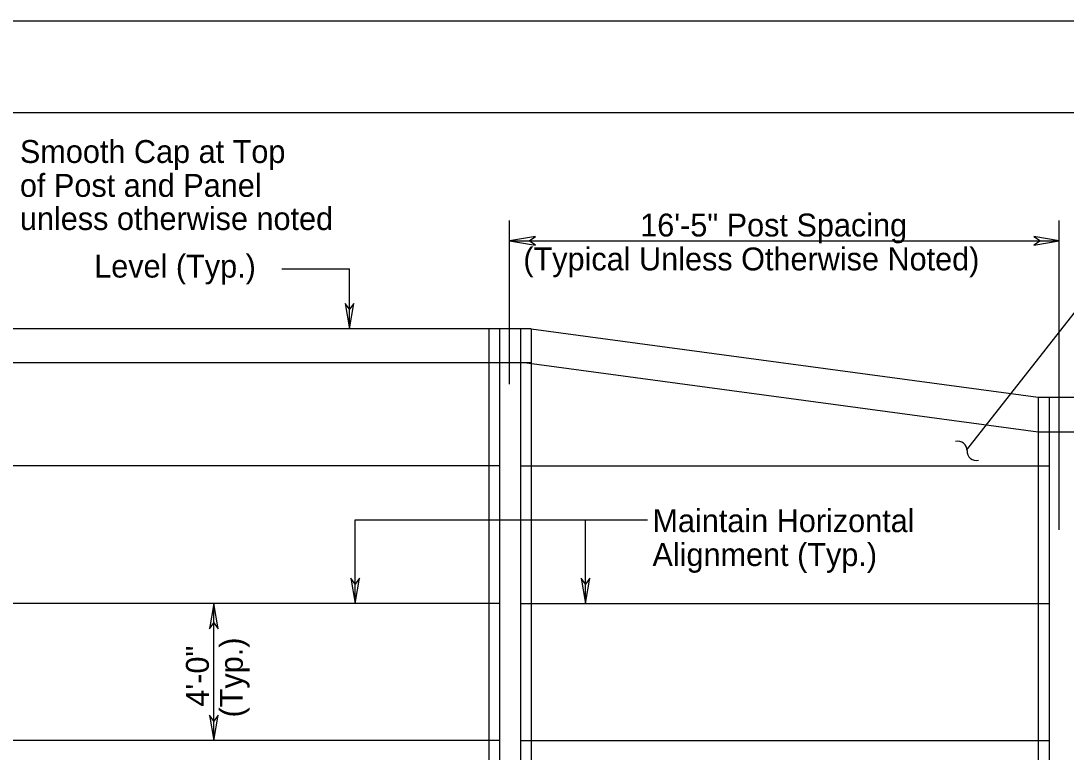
# Model space of a CAD drawing. Extents: x 499999.87 to 500002.82, y 499999.95 to 500001.79.
# Drawn here: x 500000.5628 to 500001.0382, y 500001.459 to 500001.7917 of the extents above; entities that cross this region are included whole.
import ezdxf

# ---------------------------------------------------------------- set-up
doc = ezdxf.new("R2010")
doc.units = 0
for name, color, linetype in [('1', 7, 'Continuous'), ('2', 7, 'Continuous'), ('5', 7, 'Continuous')]:
    doc.layers.add(name, color=color, linetype=linetype)

msp = doc.modelspace()

# ---------------------------------------------------------------- linework, layer by layer
at = {"layer": '1'}
for p, q in [((499999.86647, 500001.79167), (500002.8248, 500001.79167)), ((500000.03314, 500001.75), (500002.78314, 500001.75))]:
    msp.add_line(p, q, dxfattribs=at)
for points in [[(500000.7851, 500001.6916), (500000.79692, 500001.68963), (500000.79396, 500001.6916), (500000.79692, 500001.69357)], [(500001.0351, 500001.6916), (500001.02362, 500001.69357), (500001.02657, 500001.6916), (500001.02362, 500001.68963)], [(500000.71227, 500001.65157), (500000.71424, 500001.66306), (500000.71227, 500001.66043), (500000.7103, 500001.66306)], [(500000.7149, 500001.52657), (500000.71686, 500001.53806), (500000.7149, 500001.53543), (500000.71293, 500001.53806)], [(500000.81955, 500001.52657), (500000.82152, 500001.53806), (500000.81955, 500001.53543), (500000.81759, 500001.53806)], [(500000.65059, 500001.52657), (500000.64862, 500001.51509), (500000.65059, 500001.51772), (500000.65256, 500001.51509)], [(500000.65059, 500001.46424), (500000.65256, 500001.47572), (500000.65059, 500001.4731), (500000.64862, 500001.47572)]]:
    msp.add_lwpolyline(points, close=True, dxfattribs=at)
at = {"layer": '2'}
for p, q in [((500000.7851, 500001.62631), (500000.7851, 500001.70079)), ((500001.0351, 500001.56004), (500001.0351, 500001.70079)), ((500000.7851, 500001.6916), (500001.0351, 500001.6916)), ((500000.68143, 500001.67881), (500000.71227, 500001.67881)), ((500000.71227, 500001.65157), (500000.71227, 500001.67881)), ((500000.79495, 500001.65157), (500000.35827, 500001.65157)), ((500000.77559, 500001.65157), (500000.77559, 500001.21424)), ((500000.78051, 500001.65157), (500000.78051, 500001.21424)), ((500000.79003, 500001.65157), (500000.79003, 500001.21424)), ((500000.79495, 500001.65157), (500000.79495, 500001.21424)), ((500000.79495, 500001.63615), (500000.35827, 500001.63615)), ((500001.02559, 500001.62041), (500001.02559, 500001.21424)), ((500001.03051, 500001.62041), (500001.03051, 500001.21424)), ((500001.02559, 500001.60466), (500001.28051, 500001.60466)), ((500000.78051, 500001.58924), (500000.54003, 500001.58924)), ((500000.79003, 500001.58924), (500001.03051, 500001.58924)), ((500000.7149, 500001.56463), (500000.84777, 500001.56463)), ((500000.7149, 500001.52657), (500000.7149, 500001.56463)), ((500000.81955, 500001.52657), (500000.81955, 500001.56463)), ((500000.78051, 500001.52657), (500000.54003, 500001.52657)), ((500000.65059, 500001.46424), (500000.65059, 500001.52657)), ((500000.79003, 500001.52657), (500001.03051, 500001.52657)), ((500000.78051, 500001.46424), (500000.54003, 500001.46424)), ((500000.79003, 500001.46424), (500001.03051, 500001.46424))]:
    msp.add_line(p, q, dxfattribs=at)
msp.add_lwpolyline([(500000.99311, 500001.59646), (500001.10302, 500001.73655), (500001.13058, 500001.73655)], dxfattribs=at)
for centre, radius, start, end in [((500000.98899, 500001.59622), 0.00421, 358.3497, 104.7189), ((500000.9973, 500001.5958), 0.00411, 175.7641, 286.0299)]:
    msp.add_arc(centre, radius, start, end, dxfattribs=at)
at = {"layer": '5'}
for p, q in [((500000.79495, 500001.65157), (500001.02559, 500001.62041)), ((500000.79298, 500001.63615), (500001.02559, 500001.60466)), ((500001.02559, 500001.62041), (500001.04495, 500001.62041))]:
    msp.add_line(p, q, dxfattribs=at)

# ---------------------------------------------------------------- texts
at = {"layer": '2'}
for s, p in [('Smooth Cap at Top', (500000.56234, 500001.72703)), ('of Post and Panel', (500000.56234, 500001.71161)), ('unless otherwise noted', (500000.56234, 500001.69652)), ('16\'-5" Post Spacing', (500000.84449, 500001.69357)), ('Level (Typ.)', (500000.59613, 500001.67487)), ('(Typical Unless Otherwise Noted)', (500000.79134, 500001.67815)), ('Maintain Horizontal', (500000.85007, 500001.55906)), ('Alignment (Typ.)', (500000.85007, 500001.54364))]:
    msp.add_text(s, height=0.0104154, dxfattribs=at).set_placement(p)
for s, p in [('(Typ.)', (500000.66371, 500001.47474)), ('4\'-0"', (500000.64829, 500001.47966))]:
    msp.add_text(s, height=0.010415, rotation=90, dxfattribs=at).set_placement(p)

doc.saveas('drawing.dxf')
